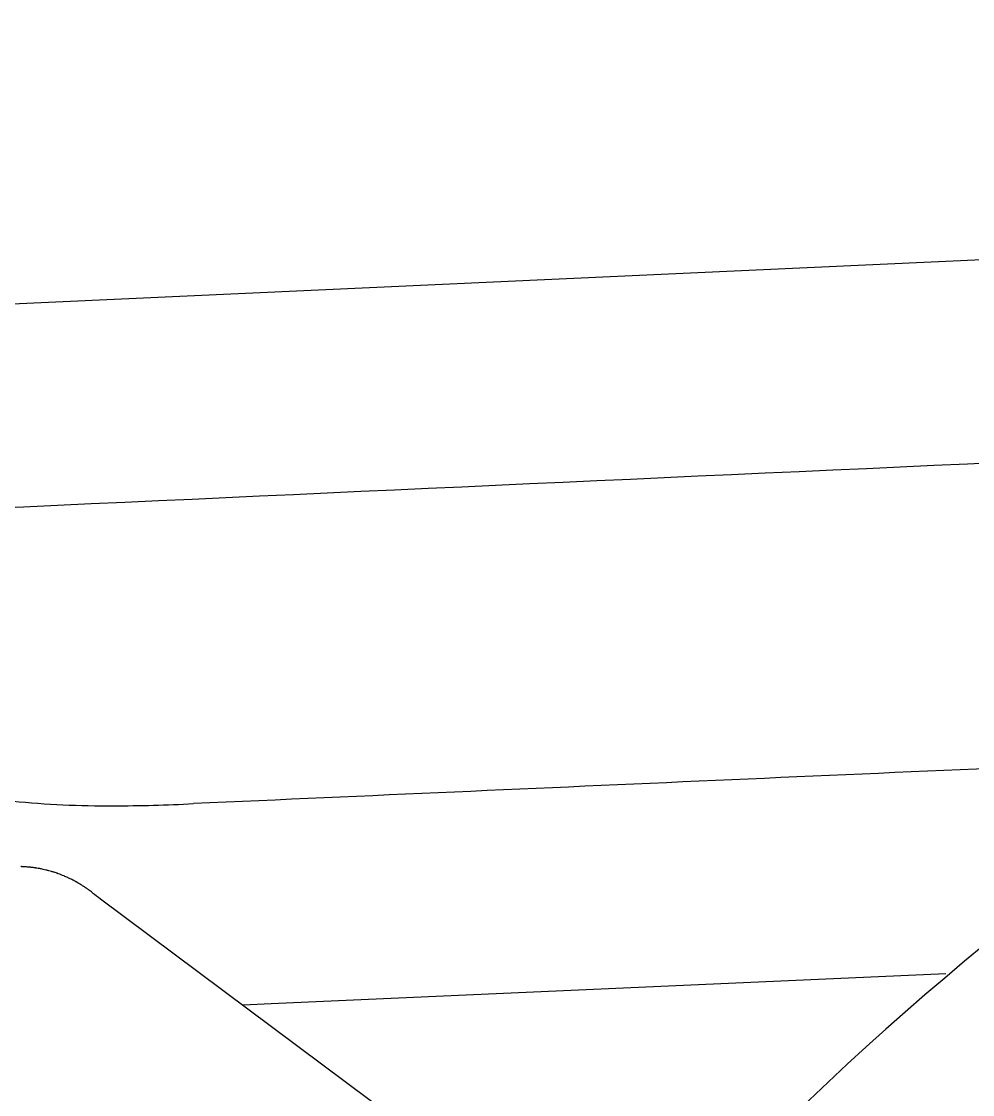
# Model space of a CAD drawing. Header units: inches. Extents: x -2 to 764, y -6 to 562.
# Drawn here: x 644.129 to 646.337, y 134.331 to 136.823 of the extents above; entities that cross this region are included whole.
import ezdxf

# ---------------------------------------------------------------- set-up
doc = ezdxf.new("R2010")
doc.units = ezdxf.units.IN
doc.header["$MEASUREMENT"] = 0
doc.layers.get('0').update_dxf_attribs({"true_color": 0xffffff})
doc.layers.add('SEAT', color=5, linetype='Continuous')

# ---------------------------------------------------------------- blocks, each defined once
blk = doc.blocks.new('3AAS38L01_0P')
at = {"layer": 'SEAT'}
for p, q in [((-7.6451, 8.1333), (7.3221, 8.8155)), ((-7.0398, 6.8531), (-7.0398, 6.8531)), ((-7.0377, 6.853), (-7.0377, 6.853)), ((-7.0365, 6.853), (-7.0365, 6.853)), ((-7.0344, 6.8529), (-7.0344, 6.8529)), ((-7.0332, 6.8528), (-7.0332, 6.8528)), ((-7.0311, 6.8527), (-7.0311, 6.8527)), ((-7.0299, 6.8527), (-7.0299, 6.8527)), ((-7.0262, 6.8524), (-7.0262, 6.8524)), ((-7.0213, 6.852), (-7.0213, 6.852)), ((-7.0201, 6.8518), (-7.0201, 6.8518)), ((-7.0181, 6.8516), (-7.0181, 6.8516)), ((-7.0073, 6.8502), (-7.0073, 6.8502)), ((-7.0053, 6.8499), (-7.0053, 6.8499)), ((-7.0041, 6.8497), (-7.0041, 6.8497)), ((-6.9973, 6.8486), (-6.9973, 6.8486)), ((-6.994, 6.8479), (-6.994, 6.8479)), ((-6.9895, 6.847), (-6.9895, 6.847)), ((-6.9826, 6.8454), (-6.9826, 6.8454)), ((-6.9794, 6.8446), (-6.9794, 6.8446)), ((-6.979, 6.8445), (-6.979, 6.8445)), ((-6.9764, 6.8438), (-6.9764, 6.8438)), ((-6.9759, 6.8437), (-6.9759, 6.8437)), ((-6.9703, 6.8421), (-6.9703, 6.8421)), ((-6.9698, 6.8419), (-6.9698, 6.8419)), ((-6.9672, 6.8412), (-6.9672, 6.8412)), ((-6.9641, 6.8402), (-6.9641, 6.8402)), ((-6.9637, 6.84), (-6.9637, 6.84)), ((-6.9595, 6.8387), (-6.9595, 6.8387)), ((-6.9575, 6.838), (-6.9575, 6.838)), ((-6.9564, 6.8376), (-6.9564, 6.8376)), ((-6.9544, 6.8369), (-6.9544, 6.8369)), ((-6.9409, 6.8316), (-6.9409, 6.8316)), ((-6.9322, 6.8278), (-6.9322, 6.8278)), ((-6.9283, 6.8259), (-6.9283, 6.8259)), ((-6.9208, 6.8222), (-6.9208, 6.8222)), ((-6.9198, 6.8217), (-6.9198, 6.8217)), ((-6.9152, 6.8192), (-6.9152, 6.8192)), ((-6.9142, 6.8187), (-6.9142, 6.8187)), ((-6.9124, 6.8177), (-6.9124, 6.8177)), ((-6.9115, 6.8172), (-6.9115, 6.8172)), ((-6.9097, 6.8162), (-6.9097, 6.8162)), ((-6.9088, 6.8156), (-6.9088, 6.8156)), ((-6.907, 6.8146), (-6.907, 6.8146)), ((-6.9061, 6.8141), (-6.9061, 6.8141)), ((-6.9035, 6.8125), (-6.9035, 6.8125)), ((-6.9018, 6.8114), (-6.9018, 6.8114)), ((-6.9009, 6.8109), (-6.9009, 6.8109)), ((-6.8978, 6.8089), (-6.8978, 6.8089)), ((-6.8955, 6.8075), (-6.8955, 6.8075)), ((-6.8951, 6.8072), (-6.8951, 6.8072)), ((-6.8891, 6.8032), (-6.8891, 6.8032)), ((-6.8881, 6.8025), (-6.8881, 6.8025)), ((-6.8874, 6.802), (-6.8874, 6.802)), ((-6.8847, 6.8001), (-6.8847, 6.8001)), ((-6.8837, 6.7994), (-6.8837, 6.7994)), ((-6.8821, 6.7982), (-6.8821, 6.7982)), ((-6.8816, 6.7978), (-6.8815, 6.7977)), ((-6.8815, 6.7977), (-6.8815, 6.7977)), ((-6.8775, 6.7948), (-6.8774, 6.7947)), ((-6.8774, 6.7947), (-6.8774, 6.7947)), ((-6.8757, 6.7934), (-6.8747, 6.7927)), ((-6.8747, 6.7927), (-6.8747, 6.7927)), ((-6.8561, 6.7788), (-5.6386, 5.8698)), ((-4.8937, 6.6042), (-6.4603, 6.5347)), ((-6.4603, 6.5347), (-6.5253, 6.5318))]:
    blk.add_line(p, q, dxfattribs=at)
for centre, radius, start, end in [((-0.2806, 1.1487), 7.1391, 97.87016, 160.75724), ((347.9644, -7768.5691), 7784.3562, 92.58154371, 92.61844568), ((438.7912, -10050.5975), 10067.4559, 92.52205906, 92.53586232), ((-6.8417, 9.2), 2.2054, 264.3271, 270.386), ((-6.8356, 10.7777), 3.7832, 270.1317, 272.9574), ((-7.0473, 6.5845), 0.2688, 88.4033, 88.6558), ((-7.0474, 6.5828), 0.2705, 87.9494, 88.4019), ((-7.0473, 6.5844), 0.2688, 87.6946, 87.9498), ((-7.0474, 6.5823), 0.2709, 87.2452, 87.693), ((-7.0473, 6.5841), 0.2691, 86.9879, 87.2457), ((-7.0475, 6.5816), 0.2716, 86.544, 86.9861), ((-7.0473, 6.5836), 0.2696, 86.2846, 86.5447), ((-7.0475, 6.5808), 0.2724, 85.5008, 86.2824), ((-7.0476, 6.5803), 0.2729, 84.474, 85.4996), ((-7.0478, 6.5775), 0.2757, 84.2179, 84.4756), ((-7.0477, 6.5794), 0.2738, 83.8001, 84.2171), ((-7.0479, 6.5772), 0.276, 81.5357, 83.8011), ((-7.0478, 6.5775), 0.2757, 81.1249, 81.5358), ((-7.0477, 6.5788), 0.2745, 80.8623, 81.1244), ((-7.0475, 6.5799), 0.2734, 79.4151, 80.8646), ((-7.047, 6.5825), 0.2707, 78.7113, 79.4143), ((-7.0469, 6.583), 0.2701, 77.7283, 78.7093), ((-7.0469, 6.5831), 0.27, 76.2284, 77.7244), ((-7.048, 6.5787), 0.2746, 75.5501, 76.2297), ((-7.0491, 6.5742), 0.2792, 75.4583, 75.5511), ((-7.0491, 6.5743), 0.2791, 74.8959, 75.4572), ((-7.0499, 6.5713), 0.2823, 74.8027, 74.8965), ((-7.0497, 6.572), 0.2815, 73.6123, 74.8014), ((-7.051, 6.5675), 0.2862, 73.5132, 73.6112), ((-7.0492, 6.5736), 0.2798, 72.9611, 73.5128), ((-7.0484, 6.5764), 0.277, 72.2911, 72.9614), ((-7.0487, 6.5754), 0.278, 72.1885, 72.29), ((-7.0476, 6.5787), 0.2745, 71.2647, 72.1888), ((-7.0483, 6.5768), 0.2765, 70.825, 71.2634), ((-7.0469, 6.5808), 0.2723, 70.5779, 70.8246), ((-7.0475, 6.5791), 0.274, 70.1404, 70.5803), ((-7.0497, 6.5731), 0.2804, 67.181, 70.1313), ((-7.0506, 6.571), 0.2827, 65.2553, 67.1875), ((-7.0504, 6.5714), 0.2823, 64.3787, 65.2545), ((-7.0509, 6.5704), 0.2834, 62.6726, 64.3783), ((-7.0514, 6.5694), 0.2845, 62.45, 62.6746), ((-7.0522, 6.5677), 0.2864, 61.4091, 62.4495), ((-7.0527, 6.5668), 0.2875, 61.1908, 61.4105), ((-7.0529, 6.5664), 0.2879, 60.7871, 61.1912), ((-7.0544, 6.5637), 0.291, 60.5712, 60.7867), ((-7.0538, 6.5649), 0.2896, 60.1706, 60.5717), ((-7.0549, 6.563), 0.2918, 59.958, 60.1705), ((-7.0547, 6.5634), 0.2914, 59.562, 59.9587), ((-7.0559, 6.5613), 0.2938, 59.3529, 59.5619), ((-7.0559, 6.5613), 0.2938, 58.7554, 59.3536), ((-7.0551, 6.5625), 0.2924, 58.3624, 58.7575), ((-7.0559, 6.5612), 0.2939, 58.1542, 58.363), ((-7.0542, 6.564), 0.2907, 57.4416, 58.1548), ((-7.0526, 6.5665), 0.2877, 56.905, 57.4411), ((-7.0522, 6.5671), 0.2869, 56.8057, 56.9044), ((-7.0496, 6.5711), 0.2821, 55.338, 56.8086), ((-7.0538, 6.5649), 0.2896, 55.0997, 55.3369), ((-7.055, 6.5632), 0.2917, 54.931, 55.0997), ((-7.0634, 6.5513), 0.3063, 54.308, 54.9273), ((-7.077, 6.5323), 0.3296, 54.1054, 54.3144), ((-7.1023, 6.4975), 0.3727, 53.787, 54.1012), ((-7.1523, 6.4291), 0.4574, 53.7073, 53.7908), ((-7.336, 6.1792), 0.7676, 53.3217, 53.6879), ((-7.5854, 5.8445), 1.185, 53.2081, 53.3131), ((4.2932, 21.7248), 18.6465, 233.2067, 233.27824)]:
    blk.add_arc(centre, radius, start, end, dxfattribs=at)

msp = doc.modelspace()

# ---------------------------------------------------------------- block references
msp.add_blockref('3AAS38L01_0P', (651.1689, 128.007))

doc.saveas('drawing.dxf')
